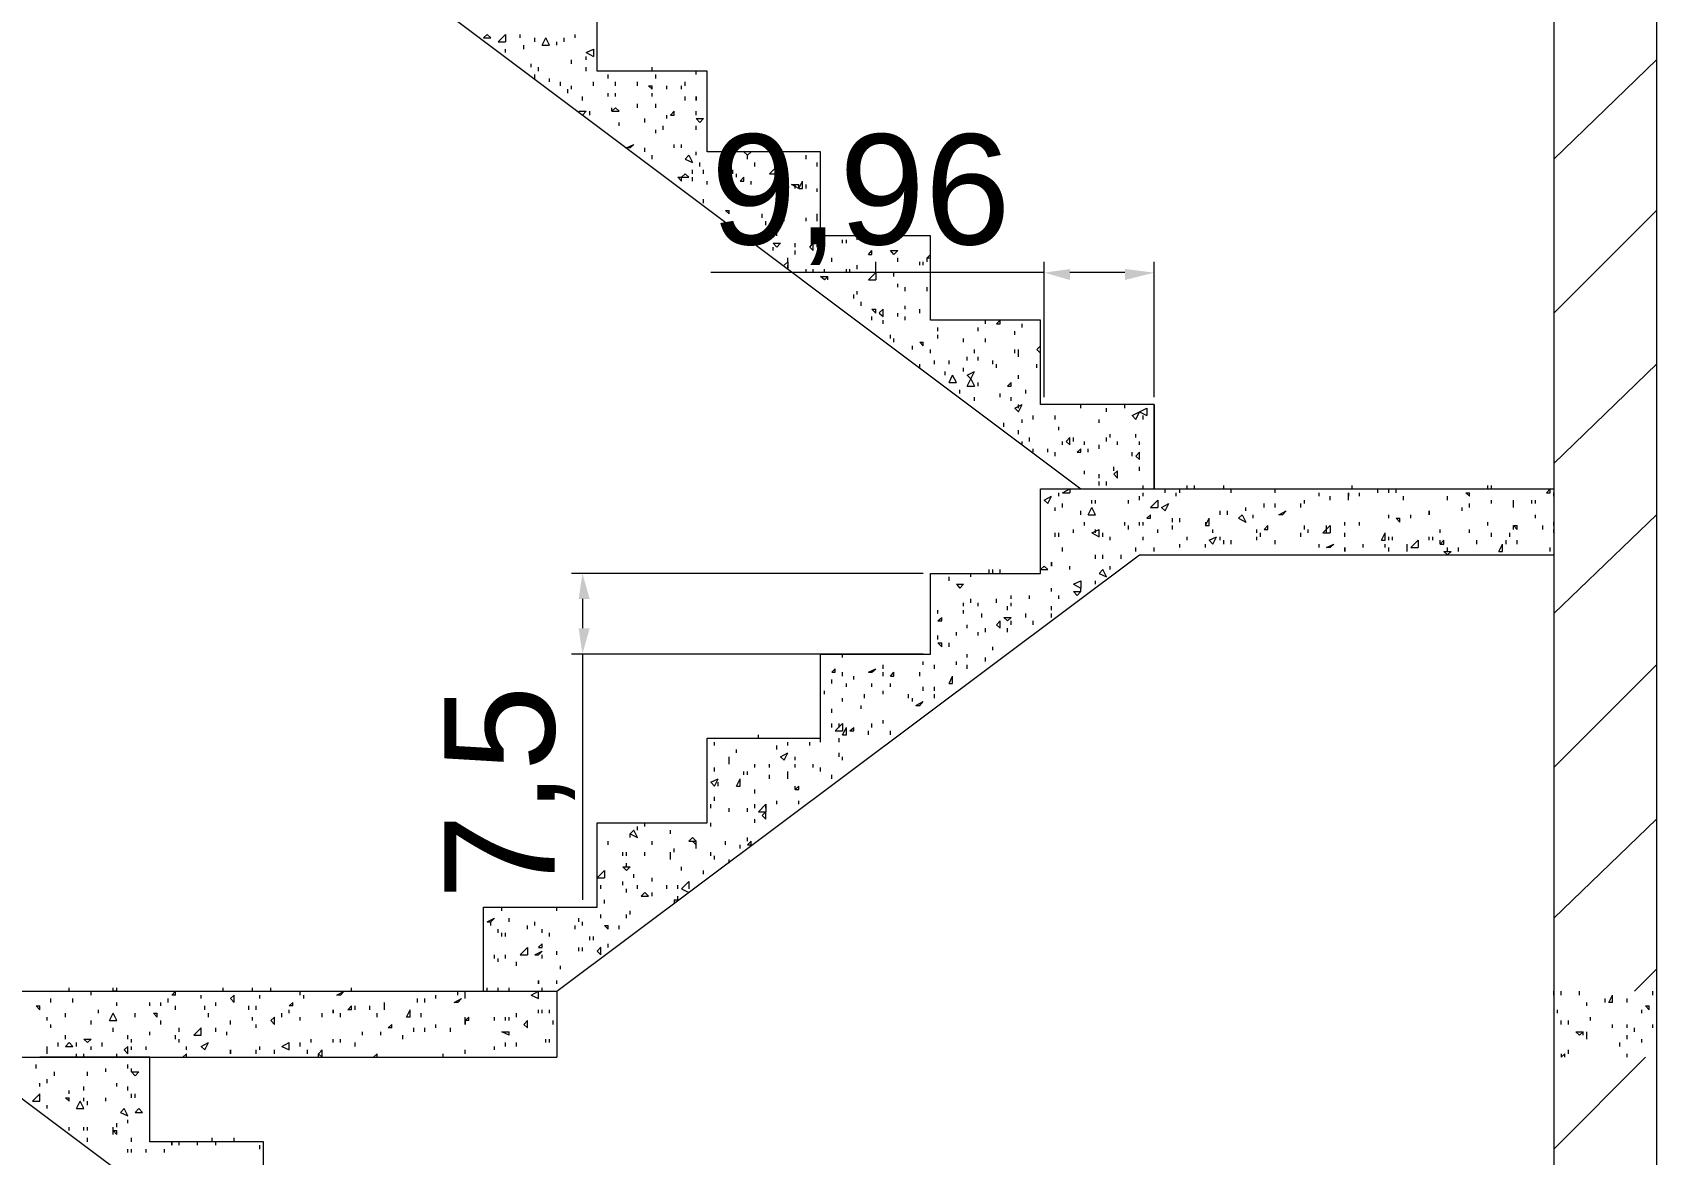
# Model space of a CAD drawing. Header units: millimetres. Extents: x 218.7 to 294.1, y -22.2 to 31.6.
# Drawn here: x 247.54 to 251.239, y 21.429 to 23.984 of the extents above; entities that cross this region are included whole.
import ezdxf

# ---------------------------------------------------------------- set-up
doc = ezdxf.new("R2010")
doc.units = ezdxf.units.MM
for name, color, linetype in [('PDF_Geometry', 7, 'Continuous'), ('PDF_Solid Fills', 1, 'Continuous'), ('PDF_Text', 7, 'Continuous')]:
    doc.layers.add(name, color=color, linetype=linetype)
doc.styles.add('PDF Arial', font='arial.ttf')

msp = doc.modelspace()

# ---------------------------------------------------------------- linework, layer by layer
at = {"layer": 'PDF_Geometry', "lineweight": 9}
for points in [[(251.2388, 26.0672), (251.2388, 25.0067), (251.2388, 18.4522)], [(251.2388, 25.0067), (251.2388, 16.3982)], [(251.0051, 24.99), (251.0051, 16.3982)], [(247.3896, 24.8481), (249.9279, 22.9444)], [(250.0949, 23.1364), (250.0949, 22.9444), (250.0949, 23.1364), (249.8361, 23.1364), (249.8361, 23.3285), (249.5856, 23.3285), (249.5856, 23.5205), (249.3351, 23.5205), (249.3351, 23.7125), (249.0763, 23.7125), (249.0763, 23.8962), (248.8258, 23.8962), (248.8258, 24.0883), (248.5669, 24.0883), (248.5669, 24.2803), (248.3164, 24.2803), (248.3164, 24.4724), (248.066, 24.4724), (248.066, 24.6644), (247.8071, 24.6644), (247.8071, 24.8481), (247.5566, 24.8481)], [(248.5669, 23.9714), (248.5753, 23.9797)], [(248.5669, 23.9714), (248.5836, 23.9714)], [(248.5836, 23.9714), (248.5753, 23.9797)], [(248.6003, 23.963), (248.617, 23.9797), (248.617, 23.963)], [(248.6504, 23.9714), (248.6504, 23.9797)], [(248.6838, 23.963), (248.6838, 23.9714)], [(248.7005, 23.9547), (248.7089, 23.9714)], [(248.7172, 23.9547), (248.7089, 23.9714)], [(248.7506, 23.963), (248.7506, 23.9714)], [(248.7757, 23.9714), (248.7757, 23.9797)], [(248.6003, 23.963), (248.617, 23.963)], [(248.617, 23.938), (248.617, 23.9463)], [(248.6588, 23.9463), (248.6588, 23.9547)], [(248.7005, 23.9547), (248.7172, 23.9547)], [(248.7339, 23.9547), (248.7339, 23.963)], [(248.8007, 23.938), (248.8174, 23.9463), (248.8174, 23.9296)], [(248.8007, 23.938), (248.8174, 23.9296)], [(248.6755, 23.9046), (248.6755, 23.9129)], [(248.6922, 23.8962), (248.6922, 23.9046)], [(248.7673, 23.9129), (248.7673, 23.9213)], [(248.8007, 23.9213), (248.8007, 23.9296)], [(248.8007, 23.8962), (248.8007, 23.9046)], [(248.951, 23.8962), (248.951, 23.9046)], [(249.0512, 23.8879), (249.0512, 23.8962)], [(251.0051, 23.6958), (251.2388, 23.9213)], [(248.6838, 23.8795), (248.6838, 23.8879)], [(248.6838, 23.8795), (248.6838, 23.8879)], [(248.7172, 23.8712), (248.7172, 23.8795)], [(248.7423, 23.8628), (248.7423, 23.8712)], [(248.7673, 23.8545), (248.7673, 23.8628)], [(248.8174, 23.8628), (248.8174, 23.8712)], [(248.8508, 23.8795), (248.8508, 23.8879)], [(248.8675, 23.8628), (248.8675, 23.8712)], [(248.9176, 23.8628), (248.9176, 23.8712)], [(248.951, 23.8545), (248.9427, 23.8628), (248.951, 23.8628)], [(248.951, 23.8545), (248.951, 23.8628)], [(248.9594, 23.8795), (248.9594, 23.8879)], [(248.9844, 23.8545), (248.9844, 23.8628)], [(249.0178, 23.8545), (249.0178, 23.8628)], [(249.0262, 23.8628), (249.0262, 23.8712)], [(248.759, 23.8461), (248.759, 23.8545)], [(248.7924, 23.8294), (248.7924, 23.8378)], [(248.8508, 23.8378), (248.8508, 23.8461)], [(248.8675, 23.8378), (248.8675, 23.8461)], [(248.9176, 23.8127), (248.9176, 23.8211)], [(248.951, 23.8378), (248.951, 23.8461)], [(248.9594, 23.8127), (248.9594, 23.8211)], [(249.0262, 23.8294), (249.0262, 23.8378)], [(248.784, 23.8044), (248.8007, 23.8044)], [(248.7924, 23.796), (248.8007, 23.8044)], [(248.8091, 23.796), (248.8091, 23.8044)], [(248.8592, 23.8044), (248.8675, 23.8127)], [(248.8592, 23.8044), (248.8592, 23.8127)], [(248.8592, 23.8044), (248.8759, 23.8044)], [(248.8759, 23.8044), (248.8675, 23.8127)], [(248.9343, 23.7793), (248.9343, 23.7877)], [(248.9844, 23.7877), (248.9844, 23.796)], [(248.9928, 23.796), (249.0011, 23.8044)], [(248.9928, 23.796), (249.0011, 23.796)], [(249.0011, 23.796), (249.0011, 23.8044)], [(249.0512, 23.796), (249.0512, 23.8044)], [(249.0596, 23.7793), (249.0512, 23.7877), (249.0679, 23.7877)], [(249.0596, 23.7793), (249.0679, 23.7877)], [(248.8759, 23.771), (248.8759, 23.7793)], [(248.9594, 23.7543), (248.9594, 23.7626)], [(248.9761, 23.7626), (248.9761, 23.771)], [(249.0512, 23.7626), (249.0512, 23.771)], [(249.0763, 23.7626), (249.0763, 23.771)], [(248.9009, 23.7209), (248.8926, 23.7209), (248.9093, 23.7292)], [(248.9009, 23.7209), (248.9093, 23.7292)], [(248.9343, 23.7125), (248.9343, 23.7209)], [(249.0011, 23.7209), (249.0011, 23.7292)], [(249.0178, 23.7209), (249.0178, 23.7292)], [(249.0512, 23.7042), (249.0512, 23.7125)], [(249.1598, 23.7125), (249.1681, 23.7042)], [(249.1681, 23.7042), (249.1765, 23.7125)], [(248.951, 23.6958), (248.951, 23.7042)], [(249.0262, 23.6958), (249.0345, 23.7042), (249.0429, 23.6875)], [(249.0262, 23.6958), (249.0429, 23.6875)], [(249.0596, 23.6791), (249.0596, 23.6875)], [(249.118, 23.6708), (249.118, 23.6791)], [(249.1681, 23.6958), (249.1681, 23.7042)], [(249.1848, 23.6791), (249.1848, 23.6875)], [(249.2182, 23.6624), (249.2349, 23.6791), (249.2349, 23.6624)], [(249.2349, 23.6708), (249.2349, 23.6791)], [(249.3017, 23.6958), (249.3017, 23.7042)], [(249.3268, 23.6791), (249.3268, 23.6875)], [(249.0178, 23.6457), (249.0095, 23.6541), (249.0178, 23.6541)], [(249.0178, 23.6541), (249.0262, 23.6624)], [(249.0178, 23.6541), (249.0345, 23.6541)], [(249.0178, 23.6457), (249.0178, 23.6541)], [(249.0345, 23.6541), (249.0262, 23.6624)], [(249.0429, 23.6624), (249.0429, 23.6708)], [(249.0429, 23.6457), (249.0429, 23.6541)], [(249.0679, 23.6624), (249.0679, 23.6708)], [(249.0763, 23.6374), (249.0763, 23.6457)], [(249.1347, 23.6624), (249.1347, 23.6708)], [(249.1431, 23.6541), (249.1431, 23.6624)], [(249.1514, 23.6457), (249.1598, 23.6541)], [(249.1514, 23.6457), (249.1598, 23.6457)], [(249.1598, 23.6457), (249.1598, 23.6541)], [(249.1765, 23.6374), (249.1765, 23.6457)], [(249.2182, 23.6624), (249.2349, 23.6624)], [(249.2349, 23.6541), (249.2349, 23.6624)], [(249.2433, 23.6374), (249.2433, 23.6457)], [(249.285, 23.629), (249.2683, 23.6374), (249.285, 23.6374)], [(249.2767, 23.629), (249.2767, 23.6374)], [(249.285, 23.629), (249.2934, 23.6457)], [(249.285, 23.629), (249.285, 23.6374)], [(249.2934, 23.629), (249.2934, 23.6457)], [(249.3017, 23.629), (249.3017, 23.6374)], [(249.0679, 23.5956), (249.0679, 23.604)], [(249.1347, 23.604), (249.1347, 23.6123), (249.1347, 23.6207)], [(249.1431, 23.5956), (249.1431, 23.604)], [(249.2349, 23.604), (249.2349, 23.6123)], [(249.26, 23.6207), (249.26, 23.629)], [(249.285, 23.629), (249.2934, 23.629)], [(249.3268, 23.6207), (249.3268, 23.629)], [(249.1264, 23.5706), (249.118, 23.5789), (249.1264, 23.5789)], [(249.1264, 23.5706), (249.1264, 23.5789)], [(249.2015, 23.5622), (249.2015, 23.5706)], [(249.2516, 23.5539), (249.2516, 23.5622)], [(249.3017, 23.5539), (249.3017, 23.5622)], [(249.3268, 23.5539), (249.3268, 23.5622), (249.3268, 23.5706)], [(251.0051, 23.3451), (251.2388, 23.5789)], [(249.2099, 23.5455), (249.2099, 23.5539)], [(249.2349, 23.5455), (249.2349, 23.5539)], [(249.2349, 23.5205), (249.2349, 23.5288)], [(249.1765, 23.5038), (249.1848, 23.5121)], [(249.1932, 23.5038), (249.1848, 23.5121)], [(249.1848, 23.5038), (249.1932, 23.5038)], [(249.2349, 23.4954), (249.2266, 23.5038), (249.2433, 23.5038)], [(249.2266, 23.4871), (249.2266, 23.4954)], [(249.2349, 23.4954), (249.2433, 23.5038)], [(249.2767, 23.4954), (249.2767, 23.5038)], [(249.3101, 23.4954), (249.3184, 23.5038)], [(249.3101, 23.4954), (249.3184, 23.4871)], [(249.3184, 23.4871), (249.3184, 23.5038)], [(249.3268, 23.4954), (249.3268, 23.5038)], [(249.3852, 23.5038), (249.3852, 23.5121)], [(249.3936, 23.5038), (249.3936, 23.5121)], [(249.4186, 23.5121), (249.4186, 23.5205)], [(249.4353, 23.5121), (249.4353, 23.5205)], [(249.2516, 23.4537), (249.26, 23.462), (249.26, 23.4453)], [(249.26, 23.462), (249.26, 23.4704)], [(249.26, 23.4453), (249.26, 23.4537)], [(249.2767, 23.4787), (249.2767, 23.4871)], [(249.3602, 23.462), (249.3602, 23.4704)], [(249.4186, 23.4453), (249.4186, 23.4537)], [(249.4437, 23.4787), (249.452, 23.4871)], [(249.4437, 23.4787), (249.452, 23.4787)], [(249.452, 23.4787), (249.452, 23.4871)], [(249.4604, 23.437), (249.4604, 23.4453), (249.4604, 23.4537), (249.4604, 23.462)], [(249.5021, 23.4787), (249.4938, 23.4871), (249.5105, 23.4871)], [(249.5021, 23.4787), (249.5105, 23.4871)], [(249.5105, 23.462), (249.5105, 23.4704)], [(249.5606, 23.4537), (249.5606, 23.462)], [(249.5689, 23.4537), (249.5689, 23.462)], [(249.5773, 23.4704), (249.5856, 23.4787)], [(249.5773, 23.4704), (249.5856, 23.4704)], [(249.5773, 23.462), (249.5773, 23.4704)], [(249.8444, 23.1531), (249.8444, 23.462)], [(250.0949, 23.1531), (250.0949, 23.462)], [(249.8444, 23.437), (249.0846, 23.437)], [(249.3017, 23.437), (249.3017, 23.4453)], [(249.3184, 23.437), (249.3184, 23.4453)], [(249.3435, 23.4203), (249.3351, 23.4286), (249.3518, 23.4286)], [(249.3435, 23.437), (249.3435, 23.4453)], [(249.3435, 23.4203), (249.3518, 23.4286)], [(249.3518, 23.4203), (249.3518, 23.4286)], [(249.3936, 23.437), (249.3936, 23.4453)], [(249.4019, 23.437), (249.4019, 23.4453)], [(249.4437, 23.4203), (249.4604, 23.437), (249.4604, 23.4203)], [(249.4437, 23.4203), (249.4604, 23.4203)], [(249.5021, 23.4286), (249.5021, 23.437)], [(250.0281, 23.437), (249.9029, 23.437)], [(249.4103, 23.3785), (249.4103, 23.3869)], [(249.4186, 23.3869), (249.4186, 23.3952)], [(249.5105, 23.4036), (249.5105, 23.4119)], [(249.5272, 23.3952), (249.5272, 23.4036)], [(249.5773, 23.3952), (249.5773, 23.4036)], [(249.427, 23.3618), (249.427, 23.3702)], [(249.4604, 23.3451), (249.452, 23.3535), (249.4604, 23.3535)], [(249.4604, 23.3451), (249.4604, 23.3535)], [(249.4687, 23.3452), (249.4771, 23.3535)], [(249.4687, 23.3451), (249.4771, 23.3368)], [(249.4771, 23.3368), (249.4771, 23.3535)], [(249.5105, 23.3368), (249.5105, 23.3451)], [(249.5272, 23.3535), (249.5272, 23.3618)], [(249.5606, 23.3451), (249.5606, 23.3535)], [(249.452, 23.3285), (249.452, 23.3368)], [(249.4771, 23.3201), (249.4771, 23.3285)], [(249.5272, 23.3285), (249.5272, 23.3368)], [(249.6023, 23.3034), (249.6023, 23.3118)], [(249.6942, 23.3034), (249.6942, 23.3118)], [(249.7109, 23.3201), (249.7109, 23.3285)], [(249.7359, 23.3201), (249.7442, 23.3285)], [(249.7359, 23.3201), (249.7442, 23.3201)], [(249.7442, 23.3201), (249.7442, 23.3285)], [(249.7776, 23.2951), (249.7776, 23.3034)], [(249.7943, 23.3118), (249.7943, 23.3201)], [(249.4938, 23.2867), (249.4938, 23.2951)], [(249.5021, 23.2784), (249.5021, 23.2867)], [(249.5439, 23.2617), (249.5439, 23.27)], [(249.5689, 23.27), (249.5606, 23.2784), (249.5689, 23.2784)], [(249.5689, 23.27), (249.5689, 23.2784)], [(249.6023, 23.2867), (249.6023, 23.2951)], [(249.6608, 23.2784), (249.6608, 23.2867)], [(249.7109, 23.2784), (249.7109, 23.2867)], [(249.8361, 23.2533), (249.8277, 23.2617), (249.8361, 23.27)], [(249.8361, 23.2533), (249.8361, 23.27)], [(249.5856, 23.2533), (249.5856, 23.2617)], [(249.594, 23.2283), (249.594, 23.2366)], [(249.6274, 23.2283), (249.6274, 23.2366)], [(249.6691, 23.2366), (249.6691, 23.245)], [(249.6858, 23.2533), (249.6858, 23.2617)], [(249.6942, 23.2366), (249.6942, 23.245)], [(249.7276, 23.2283), (249.7276, 23.2366)], [(249.7776, 23.2533), (249.7776, 23.2617)], [(249.786, 23.245), (249.786, 23.2533), (249.786, 23.2617)], [(249.5606, 23.2199), (249.5606, 23.2283)], [(249.619, 23.2032), (249.619, 23.2116)], [(249.6274, 23.1865), (249.6357, 23.2032)], [(249.6441, 23.1865), (249.6357, 23.2032)], [(249.6608, 23.2116), (249.6608, 23.2199)], [(249.6775, 23.1949), (249.6691, 23.2032), (249.6858, 23.2116)], [(249.6691, 23.1782), (249.6775, 23.1949), (249.6858, 23.1782)], [(249.6775, 23.1949), (249.6858, 23.2116)], [(249.7359, 23.2199), (249.7359, 23.2283)], [(249.786, 23.1949), (249.786, 23.2032)], [(249.8277, 23.2199), (249.8277, 23.2283)], [(251.0051, 23.0028), (251.2388, 23.2283)], [(249.6274, 23.1865), (249.6441, 23.1865)], [(249.6524, 23.1615), (249.6524, 23.1698)], [(249.6691, 23.1782), (249.6858, 23.1782)], [(249.6942, 23.1782), (249.6942, 23.1865)], [(249.7442, 23.1531), (249.7442, 23.1615)], [(249.7609, 23.1782), (249.7693, 23.1865)], [(249.7609, 23.1782), (249.7693, 23.1782)], [(249.7693, 23.1782), (249.7693, 23.1865)], [(249.8027, 23.1615), (249.8027, 23.1698)], [(249.6858, 23.1448), (249.6858, 23.1531)], [(249.7693, 23.1448), (249.7693, 23.1531)], [(249.786, 23.1197), (249.7776, 23.1281), (249.7943, 23.1364)], [(249.786, 23.1197), (249.7943, 23.1364)], [(249.786, 23.1281), (249.786, 23.1364)], [(249.9279, 23.1281), (249.9279, 23.1364)], [(249.9864, 23.1197), (249.9864, 23.1281)], [(250.0281, 23.1281), (250.0281, 23.1364)], [(250.0532, 23.103), (250.0448, 23.1114), (250.0615, 23.1197)], [(250.0532, 23.103), (250.0615, 23.1197)], [(250.0615, 23.1197), (250.0782, 23.1281), (250.0782, 23.1114)], [(250.0615, 23.1197), (250.0782, 23.1114)], [(250.0949, 22.9444), (250.0949, 23.1364)], [(249.7526, 23.0863), (249.7526, 23.0947)], [(249.7943, 23.0947), (249.7943, 23.103)], [(249.8194, 23.103), (249.8194, 23.1114)], [(249.8695, 23.103), (249.8695, 23.1114)], [(249.8778, 23.078), (249.8778, 23.0863)], [(249.9697, 23.0947), (249.9697, 23.103)], [(250.0699, 23.103), (250.0699, 23.1114)], [(249.786, 23.0696), (249.786, 23.078)], [(249.7943, 23.0446), (249.7943, 23.0529)], [(249.7943, 23.0446), (249.7943, 23.0529)], [(249.811, 23.0529), (249.811, 23.0613)], [(249.8862, 23.0446), (249.8862, 23.0529)], [(249.8945, 23.0529), (249.9029, 23.0613)], [(249.8945, 23.0529), (249.9029, 23.0446)], [(249.9029, 23.0446), (249.9029, 23.0613)], [(249.9112, 23.0529), (249.9112, 23.0613)], [(249.9363, 23.0446), (249.9363, 23.0529)], [(249.9697, 23.0362), (249.9697, 23.0446)], [(249.9864, 23.0529), (249.9864, 23.0613)], [(249.9947, 23.0613), (249.9947, 23.0696)], [(250.0114, 23.0446), (250.0114, 23.0529)], [(250.0532, 23.0613), (250.0532, 23.0696)], [(250.0615, 23.0446), (250.0615, 23.0529)], [(249.8194, 23.0279), (249.8194, 23.0362)], [(249.8528, 23.0279), (249.8528, 23.0362)], [(249.8695, 23.0195), (249.8695, 23.0279)], [(249.9196, 23.0279), (249.9279, 23.0362)], [(249.9196, 23.0279), (249.9279, 23.0279)], [(249.9279, 23.0279), (249.9279, 23.0362)], [(249.9446, 23.0279), (249.9446, 23.0362)], [(250.0448, 23.0195), (250.0448, 23.0279)], [(250.0532, 23.0195), (250.0615, 23.0279)], [(250.0532, 23.0195), (250.0615, 23.0112)], [(250.0615, 23.0112), (250.0615, 23.0279)], [(249.9363, 22.9778), (249.9363, 22.9861)], [(249.9697, 22.9694), (249.9697, 22.9778)], [(250.0031, 22.9861), (250.0031, 22.9945)], [(250.0031, 22.9778), (250.0114, 22.9861)], [(250.0031, 22.9778), (250.0114, 22.9694)], [(250.0114, 22.9694), (250.0114, 22.9861)], [(250.0615, 22.9861), (250.0615, 22.9945)], [(248.5669, 21.8005), (248.5669, 21.9925), (248.8258, 21.9925), (248.8258, 22.1845), (249.0763, 22.1845), (249.0763, 22.3766), (249.3351, 22.3766), (249.3351, 22.5686), (249.5856, 22.5686), (249.5856, 22.7523), (249.8361, 22.7523), (249.8361, 22.9444), (251.0051, 22.9444)], [(249.8778, 22.9277), (249.8778, 22.936)], [(249.8862, 22.936), (249.9029, 22.9444), (249.9029, 22.936)], [(249.8862, 22.936), (249.9029, 22.936)], [(249.9697, 22.9527), (249.9697, 22.9611)], [(249.9864, 22.9527), (249.9864, 22.9611)], [(250.0699, 22.9444), (250.0699, 22.9527)], [(250.0699, 22.9277), (250.0699, 22.936)], [(250.12, 22.936), (250.12, 22.9444)], [(250.145, 22.9277), (250.145, 22.936)], [(250.1534, 22.936), (250.1534, 22.9444)], [(250.1701, 22.9444), (250.1701, 22.9527)], [(250.1868, 22.9444), (250.1868, 22.9527)], [(250.2536, 22.9444), (250.2536, 22.9527)], [(250.2703, 22.936), (250.2703, 22.9444)], [(250.3705, 22.936), (250.3705, 22.9444)], [(250.4707, 22.9277), (250.4707, 22.936)], [(250.5375, 22.9444), (250.5458, 22.9444)], [(250.5458, 22.9444), (250.5458, 22.9527)], [(250.5625, 22.9277), (250.5625, 22.936)], [(250.6043, 22.936), (250.6043, 22.9444)], [(250.6293, 22.936), (250.6293, 22.9444)], [(250.646, 22.936), (250.646, 22.9444)], [(250.813, 22.9277), (250.8047, 22.936), (250.813, 22.936)], [(250.813, 22.9277), (250.813, 22.936)], [(250.8548, 22.9444), (250.8548, 22.9527)], [(250.8548, 22.9444), (250.8631, 22.9444)], [(250.8631, 22.9444), (250.8631, 22.9527)], [(250.9884, 22.936), (250.9967, 22.9444)], [(250.9884, 22.936), (250.9967, 22.936)], [(250.9967, 22.936), (250.9967, 22.9444)], [(251.0051, 22.9277), (251.0051, 22.936)], [(249.8361, 22.9026), (249.8361, 22.911)], [(249.8444, 22.9193), (249.8611, 22.9277)], [(249.8444, 22.9193), (249.8528, 22.911)], [(249.8528, 22.911), (249.8611, 22.9277)], [(249.8695, 22.8943), (249.8695, 22.9026)], [(249.8862, 22.9026), (249.8862, 22.911)], [(249.9446, 22.8859), (249.953, 22.9026)], [(249.953, 22.911), (249.953, 22.9193)], [(249.9613, 22.8859), (249.953, 22.9026)], [(249.9613, 22.911), (249.9613, 22.9193)], [(250.0365, 22.911), (250.0365, 22.9193)], [(250.0615, 22.9193), (250.0615, 22.9277)], [(250.0866, 22.9026), (250.1033, 22.9193), (250.1033, 22.9026)], [(250.0866, 22.9026), (250.1033, 22.9026)], [(250.12, 22.8943), (250.1116, 22.9026), (250.1283, 22.911)], [(250.12, 22.8943), (250.1283, 22.911)], [(250.3037, 22.8943), (250.3037, 22.9026)], [(250.3454, 22.9026), (250.3454, 22.911)], [(250.3705, 22.9026), (250.3705, 22.911)], [(250.4289, 22.9026), (250.4289, 22.911)], [(250.4373, 22.911), (250.4373, 22.9193)], [(250.4957, 22.9193), (250.4957, 22.9277)], [(250.5375, 22.9193), (250.5375, 22.9277)], [(250.6627, 22.9193), (250.6627, 22.9277)], [(250.7629, 22.9193), (250.7629, 22.9277)], [(250.7963, 22.8943), (250.7963, 22.9026)], [(250.813, 22.9026), (250.813, 22.911)], [(250.8631, 22.911), (250.8631, 22.9193)], [(250.9132, 22.9026), (250.9132, 22.911), (250.9132, 22.9193)], [(250.955, 22.911), (250.955, 22.9193)], [(250.9633, 22.911), (250.9633, 22.9193)], [(249.9279, 22.8859), (249.9279, 22.8943)], [(249.9363, 22.8609), (249.9363, 22.8692)], [(249.9446, 22.8859), (249.9613, 22.8859)], [(250.0281, 22.8609), (250.0281, 22.8692)], [(250.0365, 22.8525), (250.0365, 22.8609)], [(250.0615, 22.8609), (250.0615, 22.8692)], [(250.0699, 22.8609), (250.0699, 22.8692)], [(250.0782, 22.8776), (250.0866, 22.8859)], [(250.0782, 22.8776), (250.0866, 22.8776)], [(250.0866, 22.8776), (250.0866, 22.8859)], [(250.1367, 22.8692), (250.1367, 22.8776)], [(250.1367, 22.8525), (250.1367, 22.8609)], [(250.1534, 22.8692), (250.1534, 22.8776)], [(250.2118, 22.8692), (250.2118, 22.8609), (250.2202, 22.8776)], [(250.2118, 22.8609), (250.2202, 22.8609)], [(250.2202, 22.8609), (250.2202, 22.8776)], [(250.2452, 22.8859), (250.2452, 22.8943)], [(250.2619, 22.8859), (250.2619, 22.8943)], [(250.287, 22.8776), (250.2953, 22.8859), (250.3037, 22.8692)], [(250.287, 22.8776), (250.3037, 22.8692)], [(250.3204, 22.8776), (250.3204, 22.8859)], [(250.3454, 22.8525), (250.3538, 22.8609)], [(250.3538, 22.8525), (250.3538, 22.8609)], [(250.3872, 22.8859), (250.3788, 22.8859), (250.3955, 22.8943)], [(250.3872, 22.8859), (250.3955, 22.8943)], [(250.4373, 22.8525), (250.4373, 22.8609)], [(250.479, 22.8442), (250.4957, 22.8609), (250.4957, 22.8442)], [(250.4874, 22.8525), (250.4874, 22.8609)], [(250.5291, 22.8609), (250.5291, 22.8692)], [(250.5625, 22.8609), (250.5625, 22.8692)], [(250.6293, 22.8776), (250.6293, 22.8859)], [(250.6544, 22.8692), (250.646, 22.8776), (250.6544, 22.8776)], [(250.6544, 22.8692), (250.6544, 22.8776)], [(250.6794, 22.8776), (250.6794, 22.8859)], [(250.8548, 22.8609), (250.8548, 22.8692)], [(250.9216, 22.8525), (250.9132, 22.8609), (250.9216, 22.8609)], [(250.9132, 22.8525), (250.9132, 22.8609)], [(250.9216, 22.8525), (250.9216, 22.8609)], [(250.9633, 22.8776), (250.9633, 22.8859)], [(250.98, 22.8525), (250.98, 22.8609)], [(251.0051, 22.6605), (251.2388, 22.8859)], [(251.0051, 22.8609), (251.0051, 22.8692)], [(249.8695, 22.8358), (249.8695, 22.8442)], [(249.8778, 22.8358), (249.8778, 22.8442)], [(249.9112, 22.8442), (249.9112, 22.8525)], [(249.953, 22.8442), (249.9697, 22.8525)], [(249.953, 22.8442), (249.9697, 22.8358)], [(249.9613, 22.8442), (249.9613, 22.8525)], [(249.9697, 22.8358), (249.9697, 22.8525)], [(249.978, 22.8358), (249.978, 22.8442)], [(249.9947, 22.8275), (249.9947, 22.8358)], [(250.0699, 22.8275), (250.0699, 22.8358)], [(250.1033, 22.8442), (250.1033, 22.8525)], [(250.1701, 22.8275), (250.1701, 22.8358)], [(250.2285, 22.8191), (250.2202, 22.8275), (250.2369, 22.8358)], [(250.2285, 22.8442), (250.2285, 22.8525)], [(250.2285, 22.8191), (250.2369, 22.8358)], [(250.2452, 22.8275), (250.2452, 22.8358)], [(250.2536, 22.8191), (250.2536, 22.8275)], [(250.2703, 22.8191), (250.2703, 22.8275)], [(250.3287, 22.8442), (250.3287, 22.8525)], [(250.3287, 22.8275), (250.3287, 22.8358)], [(250.3371, 22.8358), (250.3371, 22.8442)], [(250.3454, 22.8525), (250.3538, 22.8525)], [(250.3705, 22.8191), (250.3705, 22.8275)], [(250.4289, 22.8358), (250.4289, 22.8442)], [(250.4456, 22.8442), (250.4456, 22.8525)], [(250.479, 22.8442), (250.4874, 22.8525)], [(250.479, 22.8442), (250.4874, 22.8442)], [(250.479, 22.8442), (250.4957, 22.8442)], [(250.4874, 22.8442), (250.4874, 22.8525)], [(250.5291, 22.8358), (250.5291, 22.8442)], [(250.6126, 22.8275), (250.621, 22.8442)], [(250.6126, 22.8275), (250.621, 22.8275)], [(250.621, 22.8275), (250.621, 22.8442)], [(250.6293, 22.8275), (250.6293, 22.8358)], [(250.6377, 22.8275), (250.6377, 22.8358)], [(250.6794, 22.8108), (250.6961, 22.8275), (250.6961, 22.8108)], [(250.7212, 22.8275), (250.7212, 22.8358)], [(250.7295, 22.8275), (250.7295, 22.8358)], [(250.7462, 22.8442), (250.7462, 22.8525)], [(250.7462, 22.8191), (250.7546, 22.8275)], [(250.7462, 22.8191), (250.7462, 22.8275)], [(250.7546, 22.8191), (250.7546, 22.8275)], [(250.813, 22.8442), (250.813, 22.8525)], [(250.8297, 22.8191), (250.8297, 22.8275)], [(250.8631, 22.8358), (250.8631, 22.8442)], [(250.8965, 22.8191), (250.8965, 22.8275)], [(250.9049, 22.8358), (250.9049, 22.8442)], [(250.9216, 22.8191), (250.9216, 22.8275)], [(251.0051, 22.8442), (251.0051, 22.8525)], [(248.7339, 21.8005), (250.0615, 22.7941), (251.0051, 22.7941)], [(249.8862, 22.8024), (249.8862, 22.8108)], [(249.9613, 22.7857), (249.9613, 22.7941)], [(249.978, 22.7857), (249.978, 22.7941)], [(250.0198, 22.7857), (250.0198, 22.7941)], [(250.0532, 22.8024), (250.0532, 22.8108)], [(250.0949, 22.8024), (250.0949, 22.8108)], [(250.1534, 22.8108), (250.1534, 22.8191)], [(250.2118, 22.8108), (250.2118, 22.8191)], [(250.4707, 22.8108), (250.4707, 22.8191)], [(250.4957, 22.8108), (250.4874, 22.8108), (250.5041, 22.8191)], [(250.4957, 22.8108), (250.5041, 22.8191)], [(250.5709, 22.8108), (250.5709, 22.8191)], [(250.621, 22.8108), (250.621, 22.8191)], [(250.6293, 22.8024), (250.6293, 22.8108)], [(250.6711, 22.8024), (250.6711, 22.8108), (250.6711, 22.8191)], [(250.6794, 22.8108), (250.6961, 22.8108)], [(250.7462, 22.8191), (250.7546, 22.8191)], [(250.7629, 22.7941), (250.7546, 22.8024), (250.7713, 22.8024)], [(250.7629, 22.8024), (250.7629, 22.8108)], [(250.7629, 22.7941), (250.7713, 22.8024)], [(250.788, 22.8024), (250.788, 22.8108)], [(250.8798, 22.8024), (250.8882, 22.8191)], [(250.8798, 22.8024), (250.8882, 22.8024)], [(250.8882, 22.8024), (250.8882, 22.8191)], [(250.9967, 22.8024), (250.9967, 22.8108)], [(249.5689, 22.7523), (248.7673, 22.7523)], [(249.6775, 22.744), (249.6775, 22.7523)], [(249.7109, 22.7523), (249.7276, 22.7523)], [(249.7192, 22.7523), (249.7192, 22.7607)], [(249.7276, 22.7523), (249.7276, 22.7607)], [(249.7442, 22.7523), (249.7442, 22.7607)], [(249.8361, 22.7607), (249.8444, 22.769)], [(249.8361, 22.7607), (249.8528, 22.7607)], [(249.8528, 22.7607), (249.8444, 22.769)], [(249.9029, 22.7607), (249.9029, 22.769)], [(249.9697, 22.7523), (249.978, 22.7607)], [(249.9697, 22.7523), (249.9864, 22.744)], [(249.9864, 22.744), (249.978, 22.7607)], [(249.9947, 22.7607), (249.9947, 22.769)], [(249.6274, 22.7356), (249.6274, 22.744)], [(249.6441, 22.7273), (249.6608, 22.7273)], [(249.6441, 22.7273), (249.6524, 22.7189)], [(249.6524, 22.7189), (249.6608, 22.7273)], [(249.8611, 22.7106), (249.8611, 22.7189)], [(249.9112, 22.7273), (249.9279, 22.7356), (249.9279, 22.7189)], [(249.9112, 22.7273), (249.9279, 22.7189)], [(249.9279, 22.7106), (249.9279, 22.7189)], [(249.9613, 22.7273), (249.9613, 22.7356)], [(248.7924, 22.6939), (248.7924, 22.6271)], [(249.6608, 22.6772), (249.6608, 22.6855)], [(249.6775, 22.6855), (249.6775, 22.6939)], [(249.6942, 22.6772), (249.6942, 22.6855)], [(249.7359, 22.6855), (249.7359, 22.6939)], [(249.7609, 22.6688), (249.7609, 22.6772)], [(249.7693, 22.6939), (249.7693, 22.7022)], [(249.7693, 22.6772), (249.7693, 22.6855)], [(249.811, 22.6939), (249.811, 22.7022)], [(249.8611, 22.6688), (249.8611, 22.6772)], [(249.8778, 22.6939), (249.8778, 22.7022)], [(249.9112, 22.7106), (249.9279, 22.7106)], [(249.9112, 22.7106), (249.9196, 22.7022)], [(249.9196, 22.7022), (249.9279, 22.7106)], [(249.6023, 22.6605), (249.6023, 22.6688)], [(249.6023, 22.6438), (249.6107, 22.6521)], [(249.6023, 22.6438), (249.6107, 22.6438)], [(249.6107, 22.6438), (249.6107, 22.6521)], [(249.6608, 22.6605), (249.6608, 22.6688)], [(249.7025, 22.6521), (249.7025, 22.6605)], [(249.7359, 22.6354), (249.7442, 22.6438)], [(249.7442, 22.6271), (249.7442, 22.6438)], [(249.7526, 22.6521), (249.7693, 22.6521)], [(249.7526, 22.6521), (249.7609, 22.6438)], [(249.7609, 22.6438), (249.7693, 22.6521)], [(249.7693, 22.6354), (249.7693, 22.6438)], [(249.8027, 22.6521), (249.8027, 22.6605)], [(249.8194, 22.6354), (249.8194, 22.6438)], [(249.8611, 22.6521), (249.8611, 22.6605)], [(249.6023, 22.602), (249.6023, 22.6104)], [(249.6441, 22.6104), (249.6441, 22.6187)], [(249.6691, 22.6271), (249.6691, 22.6354)], [(249.6942, 22.6104), (249.6942, 22.6187)], [(249.7109, 22.6187), (249.7109, 22.6271)], [(249.7359, 22.6354), (249.7442, 22.6271)], [(249.7609, 22.6187), (249.7609, 22.6271)], [(249.5689, 22.5686), (248.7673, 22.5686)], [(248.7924, 22.5686), (248.7924, 22.0092)], [(249.3852, 22.5603), (249.3852, 22.5686)], [(249.6023, 22.5937), (249.6107, 22.5937)], [(249.6023, 22.5937), (249.6107, 22.5853)], [(249.6107, 22.5853), (249.6107, 22.5937)], [(249.6274, 22.5853), (249.6274, 22.5937)], [(249.6691, 22.5603), (249.6691, 22.5686)], [(249.7276, 22.577), (249.7276, 22.5853)], [(249.3602, 22.5269), (249.3685, 22.5352)], [(249.3602, 22.5269), (249.3685, 22.5269)], [(249.3685, 22.5269), (249.3685, 22.5352)], [(249.3852, 22.5185), (249.3852, 22.5269)], [(249.4437, 22.5269), (249.4604, 22.5352)], [(249.4437, 22.5269), (249.452, 22.5269)], [(249.452, 22.5269), (249.4604, 22.5352)], [(249.4771, 22.5352), (249.4771, 22.5436)], [(249.4771, 22.5185), (249.4771, 22.5269)], [(249.4938, 22.5185), (249.5021, 22.5269)], [(249.5021, 22.5185), (249.5021, 22.5269)], [(249.5606, 22.5185), (249.5606, 22.5269)], [(249.5689, 22.5436), (249.5689, 22.5519)], [(249.594, 22.5352), (249.594, 22.5436)], [(249.6441, 22.5436), (249.6441, 22.5519)], [(249.6691, 22.5352), (249.6691, 22.5436)], [(249.7109, 22.5519), (249.7109, 22.5603)], [(251.0051, 22.3098), (251.2388, 22.5436)], [(249.3602, 22.5018), (249.3602, 22.5102)], [(249.3936, 22.4935), (249.3936, 22.5018)], [(249.4103, 22.5102), (249.4103, 22.5185)], [(249.452, 22.4935), (249.452, 22.5018)], [(249.4938, 22.5185), (249.5021, 22.5185)], [(249.4938, 22.4935), (249.4938, 22.5018)], [(249.5689, 22.4851), (249.5689, 22.4935)], [(249.594, 22.4851), (249.594, 22.4935)], [(249.6274, 22.5018), (249.6357, 22.5185)], [(249.6274, 22.5018), (249.6357, 22.5018)], [(249.6357, 22.5018), (249.6357, 22.5185)], [(249.3351, 22.4768), (249.3351, 22.4851)], [(249.3435, 22.4768), (249.3435, 22.4851)], [(249.3852, 22.4601), (249.3852, 22.4684)], [(249.4353, 22.4684), (249.4353, 22.4768)], [(249.4771, 22.4768), (249.4771, 22.4851)], [(249.5355, 22.4684), (249.5355, 22.4768)], [(249.5439, 22.4601), (249.5439, 22.4684)], [(249.5522, 22.4517), (249.5689, 22.4601)], [(249.5606, 22.4517), (249.5689, 22.4601)], [(249.594, 22.4684), (249.594, 22.4768)], [(249.3602, 22.435), (249.3602, 22.4434)], [(249.427, 22.4434), (249.427, 22.4517)], [(249.4771, 22.41), (249.4771, 22.4183)], [(249.5522, 22.4517), (249.5606, 22.4517)], [(249.1932, 22.3766), (249.1932, 22.3849)], [(249.3602, 22.4016), (249.3602, 22.41)], [(249.3685, 22.3933), (249.3852, 22.41), (249.3852, 22.3933)], [(249.3685, 22.3933), (249.3852, 22.3933)], [(249.3769, 22.4016), (249.3769, 22.41)], [(249.3852, 22.3849), (249.3936, 22.4016)], [(249.3852, 22.3849), (249.3936, 22.3849)], [(249.3936, 22.3849), (249.3936, 22.4016)], [(249.4019, 22.3933), (249.4103, 22.4016)], [(249.4019, 22.3933), (249.4103, 22.3933)], [(249.4103, 22.3933), (249.4103, 22.4016)], [(249.4437, 22.3849), (249.4437, 22.3933)], [(249.452, 22.4016), (249.452, 22.41)], [(249.4938, 22.3849), (249.4938, 22.3933)], [(249.093, 22.3599), (249.093, 22.3682)], [(249.1431, 22.3432), (249.1431, 22.3515)], [(249.2349, 22.3515), (249.2349, 22.3599)], [(249.2433, 22.3348), (249.26, 22.3432)], [(249.2516, 22.3265), (249.26, 22.3432)], [(249.26, 22.3599), (249.26, 22.3682)], [(249.3101, 22.3599), (249.3101, 22.3682)], [(249.3351, 22.3682), (249.3351, 22.3766)], [(249.3769, 22.3682), (249.3769, 22.3766)], [(249.3769, 22.3348), (249.3769, 22.3432)], [(249.093, 22.3014), (249.093, 22.3098)], [(249.1264, 22.3265), (249.1264, 22.3348)], [(249.1264, 22.3181), (249.1264, 22.3265)], [(249.1848, 22.3098), (249.1848, 22.3181)], [(249.2182, 22.3098), (249.2182, 22.3181)], [(249.2433, 22.3348), (249.2516, 22.3265)], [(249.2767, 22.3265), (249.2767, 22.3348)], [(249.2767, 22.3098), (249.2767, 22.3181)], [(249.3184, 22.3098), (249.3184, 22.3181)], [(249.3351, 22.3014), (249.3351, 22.3098)], [(249.3852, 22.3265), (249.3852, 22.3348)], [(249.0846, 22.2764), (249.1013, 22.2847)], [(249.0846, 22.2764), (249.093, 22.268)], [(249.093, 22.268), (249.1013, 22.2847)], [(249.1013, 22.268), (249.1013, 22.2764)], [(249.1431, 22.268), (249.1514, 22.2847)], [(249.1431, 22.268), (249.1514, 22.268)], [(249.1514, 22.268), (249.1514, 22.2847)], [(249.1598, 22.2931), (249.1598, 22.3014)], [(249.1681, 22.2931), (249.1681, 22.3014)], [(249.2182, 22.2847), (249.2182, 22.2931)], [(249.26, 22.2847), (249.26, 22.2931), (249.26, 22.3014)], [(249.2767, 22.2597), (249.285, 22.268)], [(249.2767, 22.2597), (249.2767, 22.268)], [(249.285, 22.2597), (249.285, 22.268)], [(249.3602, 22.2847), (249.3602, 22.2931)], [(249.093, 22.2346), (249.093, 22.243)], [(249.1848, 22.2513), (249.1848, 22.2597)], [(249.2349, 22.2263), (249.2349, 22.2346)], [(249.2767, 22.2597), (249.285, 22.2597)], [(249.285, 22.2263), (249.285, 22.2346)], [(249.0846, 22.2179), (249.0846, 22.2263)], [(249.1264, 22.2096), (249.1264, 22.2179)], [(249.1681, 22.2096), (249.1681, 22.2179)], [(249.1848, 22.2179), (249.1848, 22.2263)], [(249.1932, 22.2096), (249.2099, 22.2263), (249.2099, 22.2096)], [(249.1932, 22.2096), (249.2099, 22.2096)], [(249.2015, 22.2012), (249.2099, 22.2096)], [(249.2015, 22.2012), (249.2099, 22.1929)], [(249.2099, 22.2179), (249.2099, 22.2263)], [(249.2099, 22.1929), (249.2099, 22.2096)], [(248.9009, 22.1595), (248.9093, 22.1678)], [(248.9009, 22.1595), (248.9176, 22.1511)], [(248.9009, 22.1511), (248.9009, 22.1595)], [(248.9176, 22.1511), (248.9093, 22.1678)], [(248.9176, 22.1678), (248.9176, 22.1762)], [(248.9343, 22.1762), (248.9343, 22.1845)], [(248.9928, 22.1595), (248.9928, 22.1678)], [(249.0846, 22.1762), (249.0846, 22.1845)], [(249.1848, 22.1845), (249.1848, 22.1929)], [(251.0051, 21.9674), (251.2388, 22.1929)], [(248.8508, 22.1344), (248.8508, 22.1428)], [(248.951, 22.1344), (248.951, 22.1428)], [(249.0011, 22.1177), (249.0011, 22.1261)], [(249.0345, 22.1428), (249.0429, 22.1511)], [(249.0345, 22.1428), (249.0512, 22.1428)], [(249.0512, 22.1428), (249.0429, 22.1511)], [(249.0429, 22.1428), (249.0512, 22.1428)], [(249.0429, 22.1428), (249.0512, 22.1344)], [(249.0512, 22.1344), (249.0512, 22.1428)], [(249.0512, 22.1261), (249.0512, 22.1344)], [(249.118, 22.1344), (249.118, 22.1428)], [(249.1514, 22.1261), (249.1514, 22.1344)], [(249.1681, 22.1428), (249.1681, 22.1511)], [(249.1681, 22.1344), (249.1765, 22.1428)], [(249.1681, 22.1344), (249.1765, 22.1344)], [(249.1765, 22.1344), (249.1765, 22.1428)], [(248.8842, 22.1094), (248.8842, 22.1177)], [(248.8842, 22.0843), (248.9009, 22.0843)], [(248.8842, 22.0843), (248.8926, 22.076)], [(248.8926, 22.1094), (248.8926, 22.1177)], [(248.8926, 22.0843), (248.8926, 22.0927)], [(248.8926, 22.076), (248.9009, 22.0843)], [(248.9343, 22.1094), (248.9343, 22.1177)], [(248.9928, 22.101), (248.9928, 22.1094), (248.9928, 22.1177)], [(249.0178, 22.076), (249.0178, 22.0843)], [(249.0846, 22.1094), (249.0846, 22.1177)], [(249.093, 22.101), (249.093, 22.1094)], [(249.1264, 22.0927), (249.1264, 22.101)], [(248.8258, 22.0593), (248.8425, 22.076), (248.8425, 22.0593)], [(248.8258, 22.0593), (248.8425, 22.0593)], [(248.8842, 22.0426), (248.8842, 22.0509)], [(248.9093, 22.0593), (248.9093, 22.0676)], [(248.951, 22.0509), (248.951, 22.0593)], [(249.0178, 22.0342), (249.0345, 22.0509), (249.0345, 22.0342)], [(249.0679, 22.0676), (249.0679, 22.076)], [(248.8341, 22.0342), (248.8341, 22.0426)], [(248.8425, 22.0008), (248.8425, 22.0092)], [(248.8926, 22.0259), (248.8926, 22.0342)], [(248.9176, 22.0342), (248.9176, 22.0426)], [(248.926, 22.0175), (248.9343, 22.0259)], [(248.926, 22.0175), (248.9427, 22.0175)], [(248.9427, 22.0175), (248.9343, 22.0259)], [(248.951, 22.0175), (248.951, 22.0259)], [(248.9844, 22.0342), (248.9844, 22.0426)], [(249.0011, 22.0092), (249.0095, 22.0092)], [(249.0011, 22.0092), (249.0011, 22.0008)], [(249.0095, 22.0342), (249.0095, 22.0426)], [(249.0095, 22.0092), (249.0095, 22.0175)], [(249.0178, 22.0342), (249.0345, 22.0259)], [(248.6087, 21.9841), (248.6087, 21.9925)], [(248.7339, 21.9841), (248.7339, 21.9925)], [(248.8341, 21.9674), (248.8341, 21.9758)], [(248.8926, 21.9674), (248.8926, 21.9758)], [(248.9009, 21.9758), (248.9009, 21.9841)], [(248.5753, 21.9591), (248.592, 21.9674)], [(248.5753, 21.9591), (248.5836, 21.9591)], [(248.5836, 21.9591), (248.592, 21.9674)], [(248.5836, 21.9507), (248.5836, 21.9591)], [(248.6003, 21.934), (248.6003, 21.9424)], [(248.6254, 21.9591), (248.6254, 21.9674)], [(248.6671, 21.9424), (248.6671, 21.9507)], [(248.6838, 21.9507), (248.6838, 21.9591)], [(248.7005, 21.934), (248.7005, 21.9424)], [(248.7757, 21.9424), (248.7757, 21.9507)], [(248.784, 21.9591), (248.784, 21.9674)], [(248.7924, 21.9507), (248.7924, 21.9591)], [(248.8425, 21.9507), (248.8508, 21.9507)], [(248.8425, 21.9507), (248.8508, 21.9424)], [(248.8508, 21.9424), (248.8508, 21.9507)], [(248.8759, 21.9424), (248.8759, 21.9507)], [(248.6087, 21.9257), (248.6087, 21.934)], [(248.617, 21.9257), (248.617, 21.934)], [(248.6504, 21.8839), (248.6671, 21.9006), (248.6671, 21.8839)], [(248.6922, 21.9007), (248.7005, 21.909)], [(248.6922, 21.9006), (248.7005, 21.9006), (248.7005, 21.909)], [(248.7005, 21.9006), (248.7005, 21.909)], [(248.7172, 21.9257), (248.7172, 21.934)], [(248.784, 21.8923), (248.784, 21.9006)], [(248.7924, 21.8923), (248.7924, 21.9006)], [(248.8091, 21.9173), (248.8091, 21.9257)], [(248.8174, 21.9173), (248.8174, 21.9257)], [(248.8258, 21.8923), (248.8341, 21.9007)], [(248.8258, 21.8923), (248.8341, 21.8839), (248.8341, 21.9006)], [(248.8508, 21.9006), (248.8508, 21.909)], [(248.592, 21.8756), (248.592, 21.8839)], [(248.6003, 21.8673), (248.6003, 21.8756)], [(248.617, 21.8756), (248.617, 21.8839)], [(248.6421, 21.8589), (248.6421, 21.8673)], [(248.6504, 21.8839), (248.6671, 21.8839)], [(248.6838, 21.8839), (248.7005, 21.8923)], [(248.6838, 21.8839), (248.6922, 21.8839)], [(248.6922, 21.8839), (248.7005, 21.8923)], [(248.7005, 21.8756), (248.7005, 21.8839)], [(248.7339, 21.8839), (248.7339, 21.8923)], [(248.7339, 21.8172), (248.7339, 21.8255)], [(248.7423, 21.8506), (248.7423, 21.8589)], [(251.1888, 21.8005), (251.2388, 21.8506)], [(242.8056, 21.8005), (248.7339, 21.8005)], [(242.8056, 21.8005), (248.7339, 21.8005)], [(247.6234, 21.8005), (247.6234, 21.8088)], [(247.6735, 21.7921), (247.6735, 21.8005)], [(247.732, 21.8005), (247.7236, 21.8005), (247.7236, 21.8088)], [(247.732, 21.8005), (247.732, 21.8088)], [(247.8656, 21.7921), (247.8572, 21.7921), (247.8656, 21.8005)], [(247.8656, 21.7921), (247.8656, 21.8005)], [(247.924, 21.7838), (247.924, 21.7921)], [(247.9741, 21.8005), (247.9741, 21.8088)], [(247.9741, 21.8005), (247.9741, 21.8088)], [(247.9992, 21.7754), (247.9908, 21.7838), (247.9992, 21.7921)], [(247.9992, 21.7754), (247.9992, 21.7921)], [(248.0409, 21.8005), (248.0409, 21.8088)], [(248.0576, 21.7838), (248.0576, 21.7921)], [(248.0827, 21.8005), (248.0827, 21.8088)], [(248.1495, 21.7921), (248.1495, 21.8005)], [(248.1578, 21.7838), (248.1578, 21.7921)], [(248.2413, 21.7921), (248.233, 21.7921), (248.2497, 21.8005)], [(248.2413, 21.7921), (248.2497, 21.8005)], [(248.2664, 21.8005), (248.2664, 21.8088)], [(248.4584, 21.7838), (248.4584, 21.7921)], [(248.5085, 21.7921), (248.5085, 21.8005)], [(248.5252, 21.7838), (248.5252, 21.7921), (248.5252, 21.8005)], [(248.5753, 21.8005), (248.5753, 21.8088)], [(248.6003, 21.8005), (248.6003, 21.8088)], [(248.6254, 21.8005), (248.6254, 21.8088)], [(248.6755, 21.7921), (248.6922, 21.8005)], [(248.6755, 21.7921), (248.6922, 21.7838), (248.6922, 21.8005)], [(248.7005, 21.8005), (248.7005, 21.8088)], [(248.7339, 21.8005), (248.7339, 21.6502)], [(251.0051, 21.7921), (251.0051, 21.8005)], [(251.0051, 21.7921), (251.0051, 21.8005)], [(251.0218, 21.7921), (251.0218, 21.8005)], [(251.0635, 21.7921), (251.0635, 21.8005)], [(251.1387, 21.7754), (251.1303, 21.7754), (251.1387, 21.7921)], [(251.1387, 21.7754), (251.1387, 21.7921)], [(251.2305, 21.7921), (251.2305, 21.8005)], [(247.5566, 21.7587), (247.5483, 21.7671), (247.5566, 21.7671)], [(247.5566, 21.7587), (247.5566, 21.7671)], [(247.5817, 21.7754), (247.5817, 21.7838)], [(247.6151, 21.742), (247.6151, 21.7504)], [(247.6318, 21.7754), (247.6318, 21.7838)], [(247.6902, 21.7504), (247.6902, 21.7587)], [(247.7153, 21.7337), (247.7236, 21.7504)], [(247.7153, 21.7337), (247.732, 21.7337), (247.7236, 21.7504)], [(247.732, 21.7671), (247.732, 21.7754)], [(247.7737, 21.742), (247.7737, 21.7504)], [(247.8071, 21.7671), (247.8071, 21.7754)], [(247.8238, 21.742), (247.8155, 21.7504), (247.8238, 21.7504)], [(247.8238, 21.742), (247.8238, 21.7504)], [(247.8322, 21.7671), (247.8322, 21.7754)], [(247.8489, 21.7754), (247.8489, 21.7838)], [(247.8656, 21.7587), (247.8656, 21.7671)], [(247.9324, 21.7587), (247.9324, 21.7671)], [(247.9407, 21.742), (247.9407, 21.7504)], [(247.9574, 21.7671), (247.9574, 21.7754)], [(248.0326, 21.7587), (248.0326, 21.7671)], [(248.0493, 21.7587), (248.0493, 21.7671)], [(248.1077, 21.742), (248.1077, 21.7504)], [(248.1328, 21.7671), (248.1244, 21.7671), (248.1328, 21.7754)], [(248.1244, 21.7504), (248.1244, 21.7587)], [(248.1328, 21.7671), (248.1328, 21.7754)], [(248.1996, 21.742), (248.1996, 21.7504)], [(248.2413, 21.742), (248.2413, 21.7504)], [(248.2664, 21.7587), (248.258, 21.7587), (248.2664, 21.7671)], [(248.2664, 21.7587), (248.2664, 21.7671)], [(248.2747, 21.7587), (248.2747, 21.7671)], [(248.3081, 21.7587), (248.3081, 21.7671)], [(248.3248, 21.742), (248.3248, 21.7504)], [(248.3415, 21.7587), (248.3415, 21.7671), (248.3415, 21.7754)], [(248.3999, 21.742), (248.3916, 21.742), (248.3999, 21.7587)], [(248.3999, 21.742), (248.3999, 21.7587)], [(248.4166, 21.7754), (248.4166, 21.7838)], [(248.425, 21.742), (248.425, 21.7504)], [(248.4333, 21.7754), (248.4333, 21.7838)], [(248.5085, 21.7754), (248.5001, 21.7754), (248.5168, 21.7838)], [(248.5085, 21.7754), (248.5168, 21.7838)], [(248.6421, 21.742), (248.6421, 21.7504)], [(248.6922, 21.7504), (248.6922, 21.7587)], [(248.7005, 21.7504), (248.7005, 21.7587)], [(248.7172, 21.7504), (248.7172, 21.7587)], [(251.0134, 21.7504), (251.0134, 21.7587)], [(251.0802, 21.7671), (251.0802, 21.7754)], [(251.122, 21.7754), (251.122, 21.7838)], [(251.1721, 21.7754), (251.1721, 21.7838)], [(251.2054, 21.7504), (251.2054, 21.7587)], [(251.2221, 21.7587), (251.2138, 21.7671), (251.2221, 21.7671)], [(251.2221, 21.7587), (251.2221, 21.7671)], [(247.5733, 21.7337), (247.5733, 21.742)], [(247.5817, 21.717), (247.5817, 21.7253)], [(247.6735, 21.7253), (247.6735, 21.7337)], [(247.7236, 21.7086), (247.7236, 21.717)], [(247.8322, 21.7253), (247.8322, 21.7337)], [(247.8739, 21.7086), (247.8739, 21.717)], [(247.9073, 21.7003), (247.924, 21.717)], [(247.9073, 21.7003), (247.924, 21.7003), (247.924, 21.717)], [(247.9574, 21.7086), (247.9574, 21.717)], [(247.9908, 21.7253), (247.9908, 21.7337)], [(248.0409, 21.7337), (248.0409, 21.742)], [(248.0493, 21.717), (248.0493, 21.7253)], [(248.091, 21.7253), (248.0827, 21.7337), (248.091, 21.742)], [(248.091, 21.7253), (248.091, 21.742)], [(248.091, 21.7253), (248.091, 21.7337)], [(248.1495, 21.7337), (248.1495, 21.742)], [(248.3582, 21.717), (248.3498, 21.717), (248.3582, 21.7253)], [(248.3582, 21.717), (248.3582, 21.7253)], [(248.4083, 21.7086), (248.4083, 21.717)], [(248.4333, 21.7086), (248.4333, 21.717)], [(248.4584, 21.717), (248.4584, 21.7253)], [(248.4918, 21.7086), (248.4918, 21.717)], [(248.5335, 21.7337), (248.5252, 21.7337), (248.5335, 21.742)], [(248.5252, 21.7337), (248.5252, 21.742)], [(248.5335, 21.7337), (248.5335, 21.742)], [(248.592, 21.7337), (248.592, 21.742)], [(248.617, 21.7337), (248.617, 21.742)], [(248.6254, 21.7337), (248.6254, 21.742)], [(248.6671, 21.717), (248.6588, 21.7253), (248.6671, 21.7337)], [(248.6671, 21.717), (248.6671, 21.7337)], [(248.7256, 21.7253), (248.7256, 21.7337)], [(251.0218, 21.7253), (251.0218, 21.7337)], [(251.0385, 21.7253), (251.0385, 21.7337)], [(251.0886, 21.7337), (251.0886, 21.742)], [(251.1387, 21.717), (251.1387, 21.7253)], [(251.1721, 21.717), (251.1721, 21.7253)], [(251.1888, 21.7086), (251.1888, 21.717)], [(251.2305, 21.717), (251.2305, 21.7253)], [(247.5984, 21.6752), (247.5984, 21.6836)], [(247.6151, 21.6919), (247.6151, 21.7003)], [(247.6151, 21.6752), (247.6234, 21.6836)], [(247.6318, 21.6752), (247.6234, 21.6836)], [(247.6401, 21.6752), (247.6401, 21.6836)], [(247.6652, 21.6836), (247.6568, 21.6919), (247.6735, 21.6919)], [(247.6652, 21.6836), (247.6735, 21.6919)], [(247.6986, 21.6752), (247.6986, 21.6836)], [(247.757, 21.6919), (247.757, 21.7003)], [(247.7654, 21.6836), (247.7654, 21.6919)], [(247.8071, 21.7003), (247.8071, 21.7086)], [(247.8656, 21.6919), (247.8656, 21.7003)], [(247.8739, 21.6836), (247.8739, 21.6919)], [(247.9324, 21.6669), (247.924, 21.6752), (247.9407, 21.6836)], [(247.9324, 21.6669), (247.9407, 21.6836)], [(247.9825, 21.7003), (247.9825, 21.7086)], [(248.1077, 21.6752), (248.1244, 21.6836)], [(248.1077, 21.6752), (248.1244, 21.6669), (248.1244, 21.6836)], [(248.1495, 21.6752), (248.1495, 21.6836)], [(248.1745, 21.6836), (248.1745, 21.6919)], [(248.2246, 21.6836), (248.2246, 21.6919)], [(248.2413, 21.6836), (248.2413, 21.6919)], [(248.2747, 21.6752), (248.2747, 21.6836)], [(248.2914, 21.7003), (248.2914, 21.7086)], [(248.3331, 21.7003), (248.3331, 21.7086)], [(248.3832, 21.6919), (248.3832, 21.7003)], [(248.6254, 21.7003), (248.6087, 21.7086), (248.6254, 21.7086)], [(248.617, 21.6752), (248.617, 21.6836)], [(248.6254, 21.7003), (248.6254, 21.7086)], [(248.6421, 21.6752), (248.6421, 21.6836)], [(248.7089, 21.6836), (248.7089, 21.6919)], [(248.7172, 21.6836), (248.7172, 21.6919)], [(251.0635, 21.7003), (251.0552, 21.7086), (251.0719, 21.7086)], [(251.0635, 21.7003), (251.0719, 21.7086)], [(251.0719, 21.7003), (251.0719, 21.7086)], [(251.0802, 21.6919), (251.0802, 21.7003), (251.0802, 21.7086)], [(251.1554, 21.6752), (251.1554, 21.6836)], [(251.1721, 21.6919), (251.1721, 21.7003)], [(251.2054, 21.6836), (251.2054, 21.6919)], [(242.8056, 21.6502), (248.7339, 21.6502)], [(247.3896, 21.6502), (249.9279, 19.7464)], [(247.8071, 21.6502), (247.5566, 21.6502)], [(250.0949, 19.9385), (250.0949, 19.7464), (250.0949, 19.9385), (249.8361, 19.9385), (249.8361, 20.1305), (249.5856, 20.1305), (249.5856, 20.3142), (249.3351, 20.3142), (249.3351, 20.5062), (249.0763, 20.5062), (249.0763, 20.6983), (248.8258, 20.6983), (248.8258, 20.8903), (248.5669, 20.8903), (248.5669, 21.0824), (248.3164, 21.0824), (248.3164, 21.2744), (248.066, 21.2744), (248.066, 21.4581), (247.8071, 21.4581), (247.8071, 21.6502), (247.5566, 21.6502)], [(247.5733, 21.6585), (247.5733, 21.6669), (247.5733, 21.6752)], [(247.6151, 21.6752), (247.6318, 21.6752)], [(247.6401, 21.6502), (247.6401, 21.6585)], [(247.6568, 21.6502), (247.6568, 21.6585)], [(247.6735, 21.6669), (247.6735, 21.6752)], [(247.732, 21.6502), (247.732, 21.6585)], [(247.7487, 21.6669), (247.757, 21.6752)], [(247.7487, 21.6669), (247.757, 21.6585)], [(247.757, 21.6585), (247.757, 21.6752)], [(247.7654, 21.6669), (247.7654, 21.6752)], [(247.7988, 21.6669), (247.7988, 21.6752)], [(247.8823, 21.6502), (247.8906, 21.6585)], [(247.8823, 21.6502), (247.8906, 21.6502)], [(247.8906, 21.6669), (247.8906, 21.6752)], [(247.8906, 21.6502), (247.8906, 21.6585)], [(248.0493, 21.6585), (248.0493, 21.6669)], [(248.0576, 21.6669), (248.0576, 21.6752)], [(248.091, 21.6585), (248.091, 21.6669)], [(248.1662, 21.6585), (248.1662, 21.6669)], [(248.1996, 21.6502), (248.1912, 21.6585), (248.1996, 21.6669)], [(248.1912, 21.6502), (248.1912, 21.6585)], [(248.1996, 21.6502), (248.1996, 21.6669)], [(248.3164, 21.6502), (248.3248, 21.6585)], [(248.3248, 21.6502), (248.3248, 21.6585)], [(248.4751, 21.6502), (248.4751, 21.6585)], [(248.5252, 21.6585), (248.5252, 21.6669)], [(248.592, 21.6669), (248.592, 21.6752)], [(251.0051, 21.4414), (251.2138, 21.6502)], [(251.0218, 21.6585), (251.0218, 21.6502), (251.0301, 21.6585)], [(251.0301, 21.6502), (251.0301, 21.6585)], [(251.0385, 21.6585), (251.0385, 21.6669)], [(251.1721, 21.6502), (251.1721, 21.6585)], [(247.5483, 21.6251), (247.5483, 21.6335)], [(247.59, 21.6084), (247.59, 21.6168)], [(247.6652, 21.6084), (247.6652, 21.6168)], [(247.7069, 21.6168), (247.7069, 21.6251)], [(247.757, 21.6251), (247.757, 21.6335)], [(247.7654, 21.6168), (247.7654, 21.6251)], [(247.7737, 21.6084), (247.7654, 21.6168), (247.7821, 21.6168)], [(247.7737, 21.6084), (247.7821, 21.6168)], [(247.5399, 21.55), (247.5566, 21.5667)], [(247.5399, 21.55), (247.5566, 21.55), (247.5566, 21.5667)], [(247.5566, 21.5834), (247.5566, 21.5917)], [(247.5733, 21.5917), (247.5733, 21.6001)], [(247.6234, 21.5667), (247.6234, 21.575)], [(247.6568, 21.575), (247.6568, 21.5834)], [(247.732, 21.5834), (247.732, 21.5917)], [(247.757, 21.575), (247.757, 21.5834)], [(247.7654, 21.5583), (247.7654, 21.5667)], [(247.7737, 21.5583), (247.7737, 21.5667)], [(247.5733, 21.5333), (247.5733, 21.5416)], [(247.6234, 21.55), (247.6151, 21.5583), (247.6234, 21.5583)], [(247.6234, 21.55), (247.6234, 21.5583)], [(247.6401, 21.5333), (247.6485, 21.55)], [(247.6401, 21.5333), (247.6568, 21.5333)], [(247.6568, 21.5333), (247.6485, 21.55)], [(247.6568, 21.55), (247.6568, 21.5583)], [(247.6652, 21.5416), (247.6652, 21.55)], [(247.7069, 21.55), (247.7069, 21.5583)], [(247.7403, 21.5249), (247.7487, 21.5333)], [(247.7403, 21.5249), (247.757, 21.5166), (247.7487, 21.5333)], [(247.7737, 21.5249), (247.7821, 21.5333)], [(247.7904, 21.5249), (247.7821, 21.5333)], [(247.6234, 21.4832), (247.6234, 21.4915)], [(247.6568, 21.4832), (247.6568, 21.4915)], [(247.6652, 21.4832), (247.6652, 21.4915)], [(247.7236, 21.4748), (247.7236, 21.4832), (247.7236, 21.4915)], [(247.732, 21.4915), (247.732, 21.4999)], [(247.757, 21.4999), (247.757, 21.5082)], [(247.7737, 21.5249), (247.7904, 21.5249)], [(247.6652, 21.4581), (247.6652, 21.4665)], [(247.732, 21.4748), (247.7236, 21.4832), (247.732, 21.4832)], [(247.732, 21.4748), (247.732, 21.4832)], [(247.7654, 21.4581), (247.7654, 21.4665)], [(247.8739, 21.4498), (247.8739, 21.4581)], [(247.9157, 21.4498), (247.9157, 21.4581)], [(247.9491, 21.4581), (247.9491, 21.4665)], [(247.9574, 21.4498), (247.9574, 21.4581)], [(247.9992, 21.4581), (247.9992, 21.4665)], [(247.9992, 21.4581), (247.9992, 21.4665)], [(247.757, 21.4331), (247.757, 21.4414)], [(247.7654, 21.4331), (247.7654, 21.4414)], [(247.7988, 21.4331), (247.7988, 21.4414)], [(247.8405, 21.4331), (247.8405, 21.4414)], [(248.0576, 21.4414), (248.0576, 21.4498)]]:
    msp.add_lwpolyline(points, dxfattribs=at)
for points in [[(249.0512, 23.8378), (249.0512, 23.8294)], [(250.5375, 22.936), (250.5375, 22.9277)], [(250.7212, 22.8943), (250.7212, 22.8859)], [(250.5291, 22.8108), (250.5291, 22.8024)], [(249.8611, 22.7774), (249.8611, 22.769)], [(248.6922, 21.8255), (248.6922, 21.8172)], [(248.2246, 21.7587), (248.2246, 21.7504)], [(248.5252, 21.7337), (248.5252, 21.7253)], [(247.9908, 21.6669), (247.9908, 21.6585)], [(247.8572, 21.4581), (247.8572, 21.4498)]]:
    msp.add_lwpolyline(points, close=True, dxfattribs=at)
at = {"layer": 'PDF_Solid Fills', "color": 7, "lineweight": 9, "transparency": 33554559}
for points in [[(249.9029, 23.4453), (249.9029, 23.4203), (249.8444, 23.437)], [(250.0281, 23.4453), (250.0281, 23.4203), (250.0949, 23.437)], [(248.784, 22.6939), (248.8091, 22.6939), (248.7924, 22.7523)], [(248.784, 22.6271), (248.8091, 22.6271), (248.7924, 22.5686)]]:
    msp.add_solid(points, dxfattribs=at)

# ---------------------------------------------------------------- texts
at = {"layer": 'PDF_Text', "lineweight": 9, "insert": (249.085, 23.4546), "char_height": 0.25103, "attachment_point": 7, "style": 'PDF Arial'}
msp.add_mtext('9,96', dxfattribs=at)
at = {"layer": 'PDF_Text', "lineweight": 9, "insert": (248.7756, 22.0095), "char_height": 0.25103, "attachment_point": 7, "rotation": 90, "style": 'PDF Arial'}
msp.add_mtext('7,5', dxfattribs=at)

doc.saveas('drawing.dxf')
